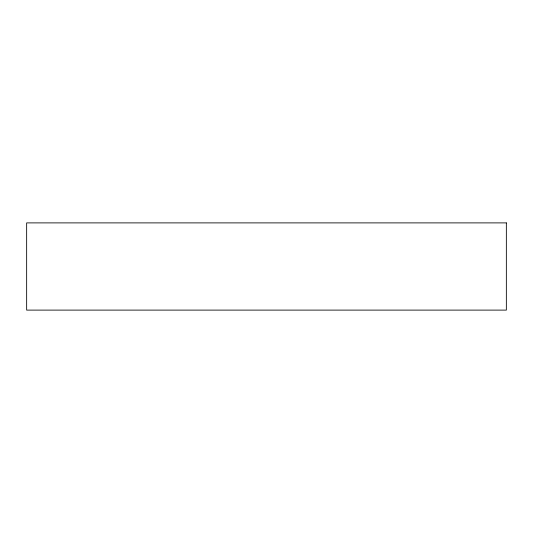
<?xml version="1.0" encoding="UTF-8"?>
<svg xmlns="http://www.w3.org/2000/svg" width="533" height="533" viewBox="0 0 533 533"><rect width="100%" height="100%" fill="white"/><g stroke="black" fill="none" stroke-linecap="round" stroke-linejoin="round"><path stroke-width="0.8" d="M506.35 222.894L26.65 222.894L26.65 310.106L506.35 310.106L506.35 222.894"/></g></svg>
